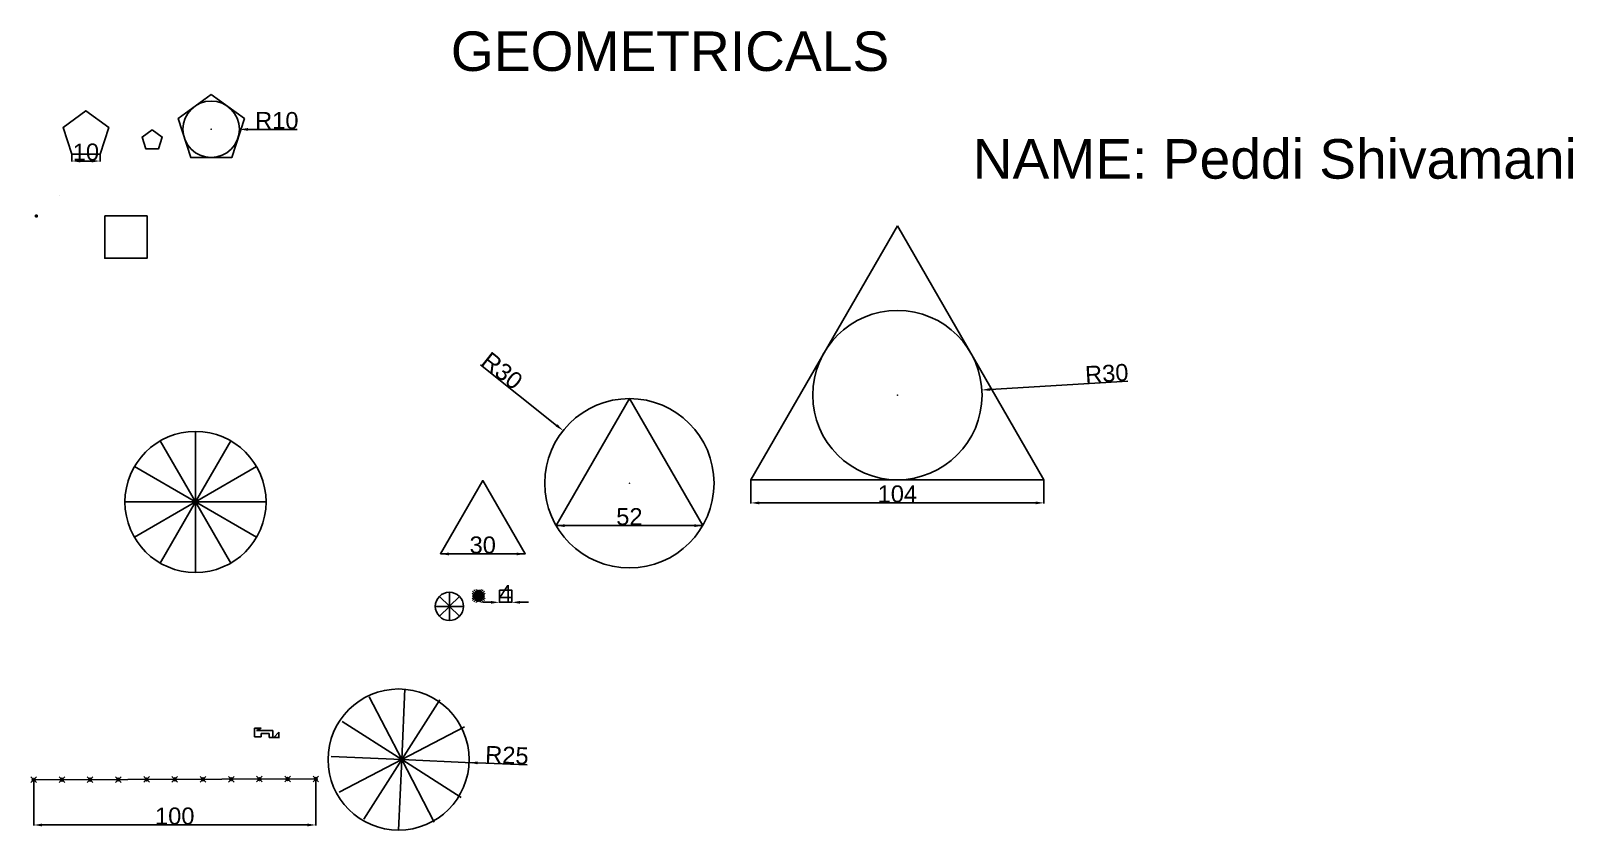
# Model space of a CAD drawing. Header units: inches. Extents: x 49 to 596, y 83 to 366.
import ezdxf

# ---------------------------------------------------------------- set-up
doc = ezdxf.new("R2010")
doc.units = ezdxf.units.IN
doc.header["$MEASUREMENT"] = 0
doc.header["$PDMODE"] = 35
doc.header["$PDSIZE"] = -3
doc.styles.get("Standard").update_dxf_attribs({"font": 'arial.ttf'})
doc.dimstyles.get("Standard").update_dxf_attribs({"dimtxt": 6, "dimasz": 3, "dimexe": 0.18, "dimexo": 0.0625, "dimgap": 0.09, "dimtad": 1, "dimdec": 0, "dimzin": 0, "dimdsep": 46, "dimtxsty": 'Standard', "dimcen": 0.09, "dimclrt": 2, "dimadec": 0, "dimazin": 0, "dimtfac": 1, "dimtdec": 0, "dimtofl": 0, "dimtmove": 0, "dimatfit": 3, "dimfxl": 1, "dimtolj": 1, "dimtzin": 0, "dimarcsym": 0})

# ---------------------------------------------------------------- blocks, each defined once
blk = doc.blocks.new('*U1')
blk.add_line((0.55, 12.5), (-0.55, -12.5))
blk = doc.blocks.new('*U2')
at = {"color": 0, "linetype": 'ByBlock', "lineweight": -2, "transparency": 16777216}
for p, rotation in [((181, 120.05), 180), ((174.68, 118.65), 210), ((187.18, 118.1), 150), ((169.9, 114.27), 240), ((191.55, 113.32), 120), ((167.95, 108.1), 269.9999999999999), ((169.35, 101.77), 300.0000000000001), ((173.73, 97), 329.9999999999999), ((186.23, 96.45), 30.00000000000001), ((191, 100.82), 59.99999999999999), ((192.95, 107), 90.00000000000001)]:
    blk.add_blockref('*U1', p, dxfattribs=dict(at, rotation=rotation))
blk.add_blockref('*U1', (179.9, 95.05), dxfattribs=at)
blk = doc.blocks.new('*U3')
blk.add_line((0, 12.5), (0, -12.5))
blk = doc.blocks.new('*U4')
at = {"color": 0, "linetype": 'ByBlock', "lineweight": -2, "transparency": 16777216}
for p, rotation in [((-438.71, 82.7), 180), ((-444.96, 81.03), 210), ((-432.46, 81.03), 150), ((-449.54, 76.45), 240), ((-427.89, 76.45), 120), ((-451.21, 70.2), 270), ((-449.54, 63.95), 299.9999999999999), ((-444.96, 59.38), 330.0000000000001), ((-432.46, 59.38), 29.99999999999999), ((-427.89, 63.95), 59.99999999999997), ((-426.21, 70.2), 90)]:
    blk.add_blockref('*U3', p, dxfattribs=dict(at, rotation=rotation))
blk.add_blockref('*U3', (-438.71, 57.7), dxfattribs=at)
blk = doc.blocks.new('*U5')
blk.add_circle((5, 5), 5)
blk = doc.blocks.new('*U6')
at = {"color": 0, "linetype": 'ByBlock', "lineweight": -2, "transparency": 16777216}
for p, rotation in [((199.18, 155), 59.99999999999999), ((204.18, 160), 120), ((195.52, 168.66), 240), ((190.52, 163.66), 300.0000000000001), ((202.35, 166.83), 180)]:
    blk.add_blockref('*U5', p, dxfattribs=dict(at, rotation=rotation))
blk.add_blockref('*U5', (192.35, 156.83), dxfattribs=at)
blk = doc.blocks.new('*U7')
blk.add_line((0, 2.5), (0, -2.5))
blk = doc.blocks.new('*U8')
at = {"color": 0, "linetype": 'ByBlock', "lineweight": -2, "transparency": 16777216}
for p, rotation in [((195.58, 163.6), 225), ((197.35, 164.33), 180), ((199.12, 163.6), 135), ((194.85, 161.83), 270), ((195.58, 160.06), 315.0000000000001), ((199.12, 160.06), 44.99999999999999), ((199.85, 161.83), 90)]:
    blk.add_blockref('*U7', p, dxfattribs=dict(at, rotation=rotation))
blk.add_blockref('*U7', (197.35, 159.33), dxfattribs=at)
blk = doc.blocks.new('*U9')
blk.add_line((-0.06, 0.65), (0.06, -0.65))
blk = doc.blocks.new('*U10')
at = {"color": 0, "linetype": 'ByBlock', "lineweight": -2, "transparency": 16777216}
for p, rotation in [((207.1, 165.77), 239.9999999999999), ((207.16, 165.12), 299.9999999999998), ((207.63, 166.15), 180), ((208.22, 165.88), 120), ((208.28, 165.23), 59.99999999999996)]:
    blk.add_blockref('*U9', p, dxfattribs=dict(at, rotation=rotation))
blk.add_blockref('*U9', (207.76, 164.85), dxfattribs=at)
blk = doc.blocks.new('*D11')
at = {"color": 0, "lineweight": -2, "transparency": 16777216}
for p, q in [((50.01, 100.33), (50.01, 84.19)), ((150.01, 100.62), (150.01, 84.19)), ((53.01, 84.37), (147.01, 84.37))]:
    blk.add_line(p, q, dxfattribs=at)
at = {"color": 0, "transparency": 16777216}
for points in [[(53.01, 84.87), (53.01, 83.87), (50.01, 84.37)], [(147.01, 84.87), (147.01, 83.87), (150.01, 84.37)]]:
    blk.add_solid(points, dxfattribs=at)
at = {"layer": 'Defpoints', "color": 0, "transparency": 16777216}
for p in [(50.01, 100.39), (150.01, 100.68), (150.01, 84.37)]:
    blk.add_point(p, dxfattribs=at)
at = {"color": 2, "transparency": 16777216, "insert": (100.01, 87.52), "char_height": 6, "attachment_point": 5}
blk.add_mtext('\\A1;100', dxfattribs=at)
blk = doc.blocks.new('*D12')
at = {"color": 0, "lineweight": -2, "transparency": 16777216}
for p, q in [((179.26, 107.55), (179.44, 107.55)), ((179.35, 107.46), (179.35, 107.64)), ((224.87, 105.63), (207.33, 106.37))]:
    blk.add_line(p, q, dxfattribs=at)
at = {"color": 0, "transparency": 16777216}
blk.add_solid([(207.35, 106.87), (207.3, 105.87), (204.33, 106.49)], dxfattribs=at)
at = {"layer": 'Defpoints', "color": 0, "transparency": 16777216}
for p in [(179.35, 107.55), (204.33, 106.49)]:
    blk.add_point(p, dxfattribs=at)
at = {"color": 2, "transparency": 16777216, "insert": (217.73, 109.08), "char_height": 6, "attachment_point": 5, "rotation": 357.5829}
blk.add_mtext('\\A1;R25', dxfattribs=at)
blk = doc.blocks.new('*D13')
at = {"color": 0, "lineweight": -2, "transparency": 16777216}
for p, q in [((212.07, 163.25), (209.07, 163.25)), ((215.07, 163.32), (215.07, 163.43)), ((219.42, 163.32), (219.42, 163.43)), ((222.42, 163.25), (225.42, 163.25))]:
    blk.add_line(p, q, dxfattribs=at)
at = {"color": 0, "transparency": 16777216}
for points in [[(212.07, 163.75), (212.07, 162.75), (215.07, 163.25)], [(222.42, 163.75), (222.42, 162.75), (219.42, 163.25)]]:
    blk.add_solid(points, dxfattribs=at)
at = {"layer": 'Defpoints', "color": 0, "transparency": 16777216}
for p in [(215.07, 163.25), (219.42, 163.25), (219.42, 163.25)]:
    blk.add_point(p, dxfattribs=at)
at = {"color": 2, "transparency": 16777216, "insert": (217.25, 166.34), "char_height": 6, "attachment_point": 5}
blk.add_mtext('\\A1;4', dxfattribs=at)
blk = doc.blocks.new('*D14')
at = {"color": 0, "lineweight": -2, "transparency": 16777216}
for p, q in [((194.16, 180.45), (194.16, 180.57)), ((197.16, 180.39), (221.16, 180.39)), ((224.16, 180.45), (224.16, 180.57))]:
    blk.add_line(p, q, dxfattribs=at)
at = {"color": 0, "transparency": 16777216}
for points in [[(197.16, 180.89), (197.16, 179.89), (194.16, 180.39)], [(221.16, 180.89), (221.16, 179.89), (224.16, 180.39)]]:
    blk.add_solid(points, dxfattribs=at)
at = {"layer": 'Defpoints', "color": 0, "transparency": 16777216}
for p in [(194.16, 180.39), (224.16, 180.39), (224.16, 180.39)]:
    blk.add_point(p, dxfattribs=at)
at = {"color": 2, "transparency": 16777216, "insert": (209.16, 183.54), "char_height": 6, "attachment_point": 5}
blk.add_mtext('\\A1;30', dxfattribs=at)
blk = doc.blocks.new('*D15')
at = {"color": 0, "lineweight": -2, "transparency": 16777216}
for p, q in [((208.41, 247.33), (235.31, 225.95)), ((261.05, 205.42), (261.23, 205.42)), ((261.14, 205.33), (261.14, 205.51))]:
    blk.add_line(p, q, dxfattribs=at)
at = {"color": 0, "transparency": 16777216}
blk.add_solid([(235.62, 226.34), (235, 225.56), (237.66, 224.08)], dxfattribs=at)
at = {"layer": 'Defpoints', "color": 0, "transparency": 16777216}
for p in [(237.66, 224.08), (261.14, 205.42)]:
    blk.add_point(p, dxfattribs=at)
at = {"color": 2, "transparency": 16777216, "insert": (216.04, 245.29), "char_height": 6, "attachment_point": 5, "rotation": 321.5282}
blk.add_mtext('\\A1;R30', dxfattribs=at)
blk = doc.blocks.new('*D16')
at = {"color": 0, "lineweight": -2, "transparency": 16777216}
for p, q in [((235.16, 190.48), (235.16, 190.6)), ((238.16, 190.42), (284.12, 190.42)), ((287.12, 190.48), (287.12, 190.6))]:
    blk.add_line(p, q, dxfattribs=at)
at = {"color": 0, "transparency": 16777216}
for points in [[(238.16, 190.92), (238.16, 189.92), (235.16, 190.42)], [(284.12, 190.92), (284.12, 189.92), (287.12, 190.42)]]:
    blk.add_solid(points, dxfattribs=at)
at = {"layer": 'Defpoints', "color": 0, "transparency": 16777216}
for p in [(235.16, 190.42), (287.12, 190.42), (287.12, 190.42)]:
    blk.add_point(p, dxfattribs=at)
at = {"color": 2, "transparency": 16777216, "insert": (261.14, 193.57), "char_height": 6, "attachment_point": 5}
blk.add_mtext('\\A1;52', dxfattribs=at)
blk = doc.blocks.new('*D17')
at = {"color": 0, "lineweight": -2, "transparency": 16777216}
for p, q in [((304.15, 206.6), (304.15, 198.29)), ((408.07, 206.6), (408.07, 198.29)), ((307.15, 198.47), (405.07, 198.47))]:
    blk.add_line(p, q, dxfattribs=at)
at = {"color": 0, "transparency": 16777216}
for points in [[(307.15, 198.97), (307.15, 197.97), (304.15, 198.47)], [(405.07, 198.97), (405.07, 197.97), (408.07, 198.47)]]:
    blk.add_solid(points, dxfattribs=at)
at = {"layer": 'Defpoints', "color": 0, "transparency": 16777216}
for p in [(304.15, 206.66), (408.07, 206.66), (408.07, 198.47)]:
    blk.add_point(p, dxfattribs=at)
at = {"color": 2, "transparency": 16777216, "insert": (356.11, 201.62), "char_height": 6, "attachment_point": 5}
blk.add_mtext('\\A1;104', dxfattribs=at)
blk = doc.blocks.new('*D18')
at = {"color": 0, "lineweight": -2, "transparency": 16777216}
for p, q in [((437.74, 241.6), (389.05, 238.65)), ((356.02, 236.66), (356.2, 236.66)), ((356.11, 236.57), (356.11, 236.75))]:
    blk.add_line(p, q, dxfattribs=at)
at = {"color": 0, "transparency": 16777216}
blk.add_solid([(389.02, 239.15), (389.08, 238.15), (386.06, 238.47)], dxfattribs=at)
at = {"layer": 'Defpoints', "color": 0, "transparency": 16777216}
for p in [(356.11, 236.66), (386.06, 238.47)]:
    blk.add_point(p, dxfattribs=at)
at = {"color": 2, "transparency": 16777216, "insert": (430.32, 244.31), "char_height": 6, "attachment_point": 5, "rotation": 3.4589}
blk.add_mtext('\\A1;R30', dxfattribs=at)
blk = doc.blocks.new('*D19')
at = {"color": 0, "lineweight": -2, "transparency": 16777216}
for p, q in [((63.53, 321.94), (63.53, 319.4)), ((66.53, 319.58), (70.53, 319.58)), ((73.53, 321.94), (73.53, 319.4))]:
    blk.add_line(p, q, dxfattribs=at)
at = {"color": 0, "transparency": 16777216}
for points in [[(66.53, 320.08), (66.53, 319.08), (63.53, 319.58)], [(70.53, 320.08), (70.53, 319.08), (73.53, 319.58)]]:
    blk.add_solid(points, dxfattribs=at)
at = {"layer": 'Defpoints', "color": 0, "transparency": 16777216}
for p in [(63.53, 322), (73.53, 322), (73.53, 319.58)]:
    blk.add_point(p, dxfattribs=at)
at = {"color": 2, "transparency": 16777216, "insert": (68.53, 322.73), "char_height": 6, "attachment_point": 5}
blk.add_mtext('\\A1;10', dxfattribs=at)
blk = doc.blocks.new('*D20')
at = {"color": 0, "lineweight": -2, "transparency": 16777216}
for p, q in [((112.84, 330.82), (113.02, 330.82)), ((112.93, 330.73), (112.93, 330.91)), ((143.42, 330.74), (125.93, 330.78))]:
    blk.add_line(p, q, dxfattribs=at)
at = {"color": 0, "transparency": 16777216}
blk.add_solid([(125.93, 331.28), (125.92, 330.28), (122.93, 330.79)], dxfattribs=at)
at = {"layer": 'Defpoints', "color": 0, "transparency": 16777216}
for p in [(112.93, 330.82), (122.93, 330.79)]:
    blk.add_point(p, dxfattribs=at)
at = {"color": 2, "transparency": 16777216, "insert": (136.18, 333.91), "char_height": 6, "attachment_point": 5, "rotation": 359.8511}
blk.add_mtext('\\A1;R10', dxfattribs=at)

msp = doc.modelspace()

# ---------------------------------------------------------------- linework, layer by layer
for p, q in [((130.64, 118.7), (128.28, 118.7)), ((128.28, 118.7), (128.28, 115.64)), ((128.28, 115.64), (130.68, 115.64)), ((129.03, 117.8), (130.64, 118.7)), ((131.94, 117.8), (129.03, 117.8)), ((130.64, 118.7), (130.64, 118.7)), ((130.68, 115.64), (130.68, 116.84)), ((130.68, 116.84), (133.47, 116.84)), ((133.56, 117.8), (131.94, 117.8)), ((133.47, 116.84), (133.47, 115.34)), ((133.47, 115.34), (136.87, 115.34)), ((134.8, 117.8), (133.56, 117.8)), ((134.8, 115.34), (134.8, 117.8)), ((135.17, 115.34), (134.8, 115.34)), ((136.87, 117.22), (135.17, 115.34)), ((136.87, 115.15), (136.87, 117.22)), ((136.87, 115.34), (136.87, 115.15)), ((179.35, 107.55), (180.45, 107.55)), ((50.01, 100.39), (150.01, 100.68))]:
    msp.add_line(p, q)
for points in [[(112.93, 343.18), (101.17, 334.64), (105.66, 320.82), (120.19, 320.82), (124.68, 334.64)], [(63.53, 322), (73.53, 322), (76.62, 331.51), (68.53, 337.39), (60.44, 331.51)], [(92.02, 330.68), (88.44, 328.08), (89.81, 323.87), (94.23, 323.87), (95.6, 328.08)], [(59.02, 307.33), (59.02, 307.33), (59.02, 307.33), (59.02, 307.33)], [(51.25, 300.4), (50.71, 300.4), (50.71, 299.86), (51.25, 299.86)], [(75.21, 300.14), (75.21, 285.14), (90.21, 285.14), (90.21, 300.14)], [(356.11, 296.66), (304.15, 206.66), (408.07, 206.66)], [(261.14, 235.42), (235.16, 190.42), (287.12, 190.42)], [(194.16, 180.39), (224.16, 180.39), (209.16, 206.37)], [(215.07, 167.6), (215.07, 163.25), (219.42, 163.25), (219.42, 167.6)]]:
    msp.add_lwpolyline(points, close=True)
for centre, radius in [((112.93, 330.82), 10), ((356.11, 236.66), 30), ((261.14, 205.42), 30), ((107.36, 198.81), 25), ((207.69, 165.5), 1.3), ((179.35, 107.55), 25)]:
    msp.add_circle(centre, radius)
for p in [(206.39, 165.5), (206.57, 166.15), (206.57, 164.85), (207.04, 166.62), (207.04, 164.37), (207.69, 166.8), (207.69, 164.2), (208.34, 166.62), (208.34, 164.37), (208.82, 166.15), (208.82, 164.85), (208.99, 165.5), (50.01, 100.39), (60.01, 100.42), (70.01, 100.45), (80.01, 100.48), (90.01, 100.51), (100.01, 100.54), (110.01, 100.56), (120.01, 100.59), (130.01, 100.62), (140.01, 100.65), (150.01, 100.68)]:
    msp.add_point(p)

# ---------------------------------------------------------------- block references
for name, p in [('*U4', (546.07, 128.61)), ('*U6', (0, 0)), ('*U8', (0, 0)), ('*U10', (0, 0)), ('*U2', (0, 0))]:
    msp.add_blockref(name, p)

# ---------------------------------------------------------------- texts
msp.add_text('GEOMETRICALS', height=14).set_placement((197.85, 351.49))
at = {"color": 4}
msp.add_text('NAME: Peddi Shivamani', height=14, dxfattribs=at).set_placement((382.81, 313.33))

# ---------------------------------------------------------------- dimensions: what is measured, and where the dimension line sits
for center, mpoint, picture, middle in [((112.93, 330.82), (122.93, 330.79), '*D20', (136.18, 333.91)), ((179.35, 107.55), (204.33, 106.49), '*D12', (217.73, 109.08))]:
    dim = msp.add_radius_dim(center=center, mpoint=mpoint, dimstyle='Standard')
    dim.commit()
    dim.dimension.update_dxf_attribs({"geometry": picture, "text_midpoint": middle})
for base, p1, p2, picture, middle in [((73.53, 319.58), (63.53, 322), (73.53, 322), '*D19', (68.53, 322.73)), ((408.07, 198.47), (304.15, 206.66), (408.07, 206.66), '*D17', (356.11, 201.62)), ((287.12, 190.42), (235.16, 190.42), (287.12, 190.42), '*D16', (261.14, 193.57)), ((224.16, 180.39), (194.16, 180.39), (224.16, 180.39), '*D14', (209.16, 183.54)), ((219.42, 163.25), (215.07, 163.25), (219.42, 163.25), '*D13', (217.25, 166.34)), ((150.01, 84.37), (50.01, 100.39), (150.01, 100.68), '*D11', (100.01, 87.52))]:
    dim = msp.add_linear_dim(base=base, p1=p1, p2=p2, dimstyle='Standard')
    dim.commit()
    dim.dimension.update_dxf_attribs({"geometry": picture, "text_midpoint": middle})
for center, mpoint, picture, middle in [((261.14, 205.42), (237.66, 224.08), '*D15', (214.08, 242.82)), ((356.11, 236.66), (386.06, 238.47), '*D18', (430.51, 241.16))]:
    dim = msp.add_radius_dim(center=center, mpoint=mpoint, dimstyle='Standard')
    dim.commit()
    dim.dimension.update_dxf_attribs({"geometry": picture, "text_midpoint": middle, "dimtype": 164})

doc.saveas('drawing.dxf')
